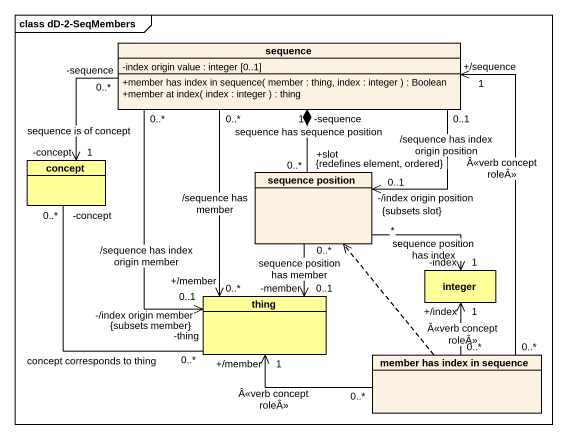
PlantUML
@startuml
mainframe class dD-2-SeqMembers
hide circle
hide empty members
skinparam classAttributeIconSize 0
class sequence {
  -index origin value : integer [0..1]
  +member has index in sequence( member : thing, index : integer ) : Boolean
  +member at index( index : integer ) : thing
}
class concept #FFFF99
class "sequence position" as sequence_position
class integer #FFFF99
class thing #FFFF99
class "member has index in sequence" as member_has_index_in_sequence
sequence "0..*\n-sequence" -left-> "-concept\n1" concept : sequence is of concept
sequence "1\n-sequence" *-- "+slot\n0..*\n{redefines element, ordered}" sequence_position : sequence has sequence position
sequence "0..1" --> "-/index origin position\n0..1\n{subsets slot}" sequence_position : /sequence has index origin position
sequence "0..*" --> "-/index origin member\n0..1\n{subsets member}" thing : /sequence has index origin member
sequence_position "*" -right-> "-index\n1" integer : sequence position has index
sequence_position "0..*" --> "-member\n0..1" thing : sequence position has member
integer "+/index\n1" <-- "0..*" member_has_index_in_sequence : Â<<verb concept roleÂ>>
thing "+/member\n0..*" <-up- "0..*" sequence : /sequence has member
thing "0..*\n-thing" -up- "0..*\n-concept" concept : concept corresponds to thing
member_has_index_in_sequence "0..*" -up-> "+/sequence\n1" sequence : Â<<verb concept roleÂ>>
member_has_index_in_sequence .up.> sequence_position
member_has_index_in_sequence "0..*" -left-> "+/member\n1" thing : Â<<verb concept roleÂ>>
@enduml
